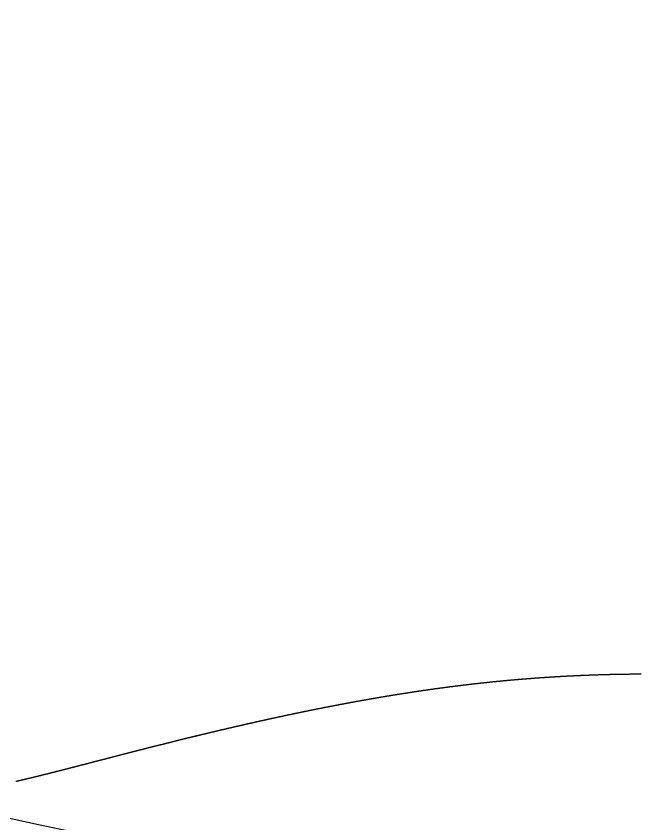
# Model space of a CAD drawing. Header units: millimetres. Extents: x 88 to 97873, y 32 to 55088.
# Drawn here: x 48700.416 to 48702.887, y 5017.852 to 5021.048 of the extents above; entities that cross this region are included whole.
import ezdxf

# ---------------------------------------------------------------- set-up
doc = ezdxf.new("R2010")
doc.units = ezdxf.units.MM
doc.header["$LTSCALE"] = 0.3

msp = doc.modelspace()

# ---------------------------------------------------------------- linework, layer by layer
msp.add_lwpolyline([(48700.4147, 5018.0206), (48700.4159, 5018.0209), (48700.417, 5018.0211), (48700.4182, 5018.0214), (48700.4193, 5018.0217), (48700.4205, 5018.0219), (48700.4216, 5018.0222), (48700.4228, 5018.0225), (48700.4239, 5018.0227), (48700.4251, 5018.023), (48700.4263, 5018.0233), (48700.4274, 5018.0235), (48700.4286, 5018.0238), (48700.4297, 5018.0241), (48700.4309, 5018.0244), (48700.432, 5018.0246), (48700.4332, 5018.0249), (48700.4343, 5018.0252), (48700.4355, 5018.0254), (48700.4366, 5018.0257), (48700.4378, 5018.026), (48700.439, 5018.0263), (48700.4401, 5018.0265), (48700.4413, 5018.0268), (48700.4424, 5018.0271), (48700.4436, 5018.0274), (48700.4448, 5018.0276), (48700.4459, 5018.0279), (48700.4471, 5018.0282), (48700.4482, 5018.0285), (48700.4494, 5018.0287), (48700.4506, 5018.029), (48700.4517, 5018.0293), (48700.4529, 5018.0296), (48700.4541, 5018.0299), (48700.4552, 5018.0301), (48700.4564, 5018.0304), (48700.4575, 5018.0307), (48700.4587, 5018.031), (48700.4599, 5018.0313), (48700.461, 5018.0315), (48700.4622, 5018.0318), (48700.4634, 5018.0321), (48700.4645, 5018.0324), (48700.4657, 5018.0327), (48700.4669, 5018.0329), (48700.468, 5018.0332), (48700.4692, 5018.0335), (48700.4704, 5018.0338), (48700.4715, 5018.0341), (48700.4727, 5018.0344), (48700.4739, 5018.0346), (48700.4751, 5018.0349), (48700.4762, 5018.0352), (48700.4774, 5018.0355), (48700.4786, 5018.0358), (48700.4797, 5018.0361), (48700.4809, 5018.0363), (48700.4821, 5018.0366), (48700.4833, 5018.0369), (48700.4844, 5018.0372), (48700.4856, 5018.0375), (48700.4868, 5018.0378), (48700.488, 5018.0381), (48700.4891, 5018.0383), (48700.4903, 5018.0386), (48700.4915, 5018.0389), (48700.4927, 5018.0392), (48700.4939, 5018.0395), (48700.495, 5018.0398), (48700.4962, 5018.0401), (48700.4974, 5018.0404), (48700.4986, 5018.0407), (48700.4997, 5018.0409), (48700.5009, 5018.0412), (48700.5021, 5018.0415), (48700.5033, 5018.0418), (48700.5045, 5018.0421), (48700.5057, 5018.0424), (48700.5068, 5018.0427), (48700.508, 5018.043), (48700.5092, 5018.0433), (48700.5104, 5018.0436), (48700.5116, 5018.0439), (48700.5128, 5018.0441), (48700.5139, 5018.0444), (48700.5151, 5018.0447), (48700.5163, 5018.045), (48700.5175, 5018.0453), (48700.5187, 5018.0456), (48700.5199, 5018.0459), (48700.5211, 5018.0462), (48700.5222, 5018.0465), (48700.5234, 5018.0468), (48700.5246, 5018.0471), (48700.5258, 5018.0474), (48700.527, 5018.0477), (48700.5282, 5018.048), (48700.5294, 5018.0483), (48700.5306, 5018.0486), (48700.5318, 5018.0489), (48700.5329, 5018.0492), (48700.5341, 5018.0495), (48700.5353, 5018.0498), (48700.5365, 5018.0501), (48700.5377, 5018.0504), (48700.5389, 5018.0506), (48700.5401, 5018.0509), (48700.5413, 5018.0512), (48700.5425, 5018.0515), (48700.5437, 5018.0518), (48700.5449, 5018.0521), (48700.5461, 5018.0524), (48700.5473, 5018.0527), (48700.5485, 5018.053), (48700.5497, 5018.0533), (48700.5509, 5018.0536), (48700.5521, 5018.0539), (48700.5533, 5018.0542), (48700.5545, 5018.0545), (48700.5557, 5018.0549), (48700.5569, 5018.0552), (48700.5581, 5018.0555), (48700.5593, 5018.0558), (48700.5605, 5018.0561), (48700.5617, 5018.0564), (48700.5629, 5018.0567), (48700.5641, 5018.057), (48700.5653, 5018.0573), (48700.5665, 5018.0576), (48700.5677, 5018.0579), (48700.5689, 5018.0582), (48700.5701, 5018.0585), (48700.5713, 5018.0588), (48700.5725, 5018.0591), (48700.5737, 5018.0594), (48700.5749, 5018.0597), (48700.5761, 5018.06), (48700.5773, 5018.0603), (48700.5785, 5018.0606), (48700.5797, 5018.0609), (48700.5809, 5018.0612), (48700.5821, 5018.0615), (48700.5833, 5018.0619), (48700.5845, 5018.0622), (48700.5857, 5018.0625), (48700.587, 5018.0628), (48700.5882, 5018.0631), (48700.5894, 5018.0634), (48700.5906, 5018.0637), (48700.5918, 5018.064), (48700.593, 5018.0643), (48700.5942, 5018.0646), (48700.5954, 5018.0649), (48700.5966, 5018.0652), (48700.5978, 5018.0655), (48700.5991, 5018.0659), (48700.6003, 5018.0662), (48700.6015, 5018.0665), (48700.6027, 5018.0668), (48700.6039, 5018.0671), (48700.6051, 5018.0674), (48700.6063, 5018.0677), (48700.6076, 5018.068), (48700.6088, 5018.0683), (48700.61, 5018.0686), (48700.6112, 5018.069), (48700.6124, 5018.0693), (48700.6136, 5018.0696), (48700.6148, 5018.0699), (48700.6161, 5018.0702), (48700.6173, 5018.0705), (48700.6185, 5018.0708), (48700.6197, 5018.0711), (48700.6209, 5018.0715), (48700.6222, 5018.0718), (48700.6234, 5018.0721), (48700.6246, 5018.0724), (48700.6258, 5018.0727), (48700.627, 5018.073), (48700.6283, 5018.0733), (48700.6295, 5018.0737), (48700.6307, 5018.074), (48700.6319, 5018.0743), (48700.6331, 5018.0746), (48700.6344, 5018.0749), (48700.6356, 5018.0752), (48700.6368, 5018.0755), (48700.638, 5018.0759), (48700.6393, 5018.0762), (48700.6405, 5018.0765), (48700.6417, 5018.0768), (48700.6429, 5018.0771), (48700.6442, 5018.0774), (48700.6454, 5018.0777), (48700.6466, 5018.0781), (48700.6478, 5018.0784), (48700.6491, 5018.0787), (48700.6503, 5018.079), (48700.6515, 5018.0793), (48700.6528, 5018.0796), (48700.654, 5018.08), (48700.6552, 5018.0803), (48700.6564, 5018.0806), (48700.6577, 5018.0809), (48700.6589, 5018.0812), (48700.6601, 5018.0816), (48700.6614, 5018.0819), (48700.6626, 5018.0822), (48700.6638, 5018.0825), (48700.6651, 5018.0828), (48700.6663, 5018.0831), (48700.6675, 5018.0835), (48700.6687, 5018.0838), (48700.67, 5018.0841), (48700.6712, 5018.0844), (48700.6724, 5018.0847), (48700.6737, 5018.0851), (48700.6749, 5018.0854), (48700.6762, 5018.0857), (48700.6774, 5018.086), (48700.6786, 5018.0863), (48700.6799, 5018.0867), (48700.6811, 5018.087), (48700.6823, 5018.0873), (48700.6836, 5018.0876), (48700.6848, 5018.0879), (48700.686, 5018.0883), (48700.6873, 5018.0886), (48700.6885, 5018.0889), (48700.6898, 5018.0892), (48700.691, 5018.0895), (48700.6922, 5018.0899), (48700.6935, 5018.0902), (48700.6947, 5018.0905), (48700.6959, 5018.0908), (48700.6972, 5018.0912), (48700.6984, 5018.0915), (48700.6997, 5018.0918), (48700.7009, 5018.0921), (48700.7022, 5018.0924), (48700.7034, 5018.0928), (48700.7046, 5018.0931), (48700.7059, 5018.0934), (48700.7071, 5018.0937), (48700.7084, 5018.0941), (48700.7096, 5018.0944), (48700.7109, 5018.0947), (48700.7121, 5018.095), (48700.7133, 5018.0953), (48700.7146, 5018.0957), (48700.7158, 5018.096), (48700.7171, 5018.0963), (48700.7183, 5018.0966), (48700.7196, 5018.097), (48700.7208, 5018.0973), (48700.7221, 5018.0976), (48700.7233, 5018.0979), (48700.7246, 5018.0983), (48700.7258, 5018.0986), (48700.7271, 5018.0989), (48700.7283, 5018.0992), (48700.7295, 5018.0996), (48700.7308, 5018.0999), (48700.732, 5018.1002), (48700.7333, 5018.1005), (48700.7345, 5018.1009), (48700.7358, 5018.1012), (48700.737, 5018.1015), (48700.7383, 5018.1018), (48700.7395, 5018.1022), (48700.7408, 5018.1025), (48700.742, 5018.1028), (48700.7433, 5018.1031), (48700.7446, 5018.1035), (48700.7458, 5018.1038), (48700.7471, 5018.1041), (48700.7483, 5018.1044), (48700.7496, 5018.1048), (48700.7508, 5018.1051), (48700.7521, 5018.1054), (48700.7533, 5018.1057), (48700.7546, 5018.1061), (48700.7558, 5018.1064), (48700.7571, 5018.1067), (48700.7583, 5018.1071), (48700.7596, 5018.1074), (48700.7609, 5018.1077), (48700.7621, 5018.108), (48700.7634, 5018.1084), (48700.7646, 5018.1087), (48700.7659, 5018.109), (48700.7671, 5018.1093), (48700.7684, 5018.1097), (48700.7697, 5018.11), (48700.7709, 5018.1103), (48700.7722, 5018.1106), (48700.7734, 5018.111), (48700.7747, 5018.1113), (48700.776, 5018.1116), (48700.7772, 5018.112), (48700.7785, 5018.1123), (48700.7797, 5018.1126), (48700.781, 5018.1129), (48700.7823, 5018.1133), (48700.7835, 5018.1136), (48700.7848, 5018.1139), (48700.786, 5018.1143), (48700.7873, 5018.1146), (48700.7886, 5018.1149), (48700.7898, 5018.1152), (48700.7911, 5018.1156), (48700.7924, 5018.1159), (48700.7936, 5018.1162), (48700.7949, 5018.1165), (48700.7962, 5018.1169), (48700.7974, 5018.1172), (48700.7987, 5018.1175), (48700.8, 5018.1179), (48700.8012, 5018.1182), (48700.8025, 5018.1185), (48700.8037, 5018.1188), (48700.805, 5018.1192), (48700.8063, 5018.1195), (48700.8075, 5018.1198), (48700.8088, 5018.1202), (48700.8101, 5018.1205), (48700.8114, 5018.1208), (48700.8126, 5018.1211), (48700.8139, 5018.1215), (48700.8152, 5018.1218), (48700.8164, 5018.1221), (48700.8177, 5018.1225), (48700.819, 5018.1228), (48700.8202, 5018.1231), (48700.8215, 5018.1234), (48700.8228, 5018.1238), (48700.824, 5018.1241), (48700.8253, 5018.1244), (48700.8266, 5018.1248), (48700.8279, 5018.1251), (48700.8291, 5018.1254), (48700.8304, 5018.1257), (48700.8317, 5018.1261), (48700.8329, 5018.1264), (48700.8342, 5018.1267), (48700.8355, 5018.1271), (48700.8368, 5018.1274), (48700.838, 5018.1277), (48700.8393, 5018.1281), (48700.8406, 5018.1284), (48700.8419, 5018.1287), (48700.8431, 5018.129), (48700.8444, 5018.1294), (48700.8457, 5018.1297), (48700.847, 5018.13), (48700.8482, 5018.1304), (48700.8495, 5018.1307), (48700.8508, 5018.131), (48700.8521, 5018.1313), (48700.8533, 5018.1317), (48700.8546, 5018.132), (48700.8559, 5018.1323), (48700.8572, 5018.1327), (48700.8585, 5018.133), (48700.8597, 5018.1333), (48700.861, 5018.1336), (48700.8623, 5018.134), (48700.8636, 5018.1343), (48700.8649, 5018.1346), (48700.8661, 5018.135), (48700.8674, 5018.1353), (48700.8687, 5018.1356), (48700.87, 5018.1359), (48700.8713, 5018.1363), (48700.8725, 5018.1366), (48700.8738, 5018.1369), (48700.8751, 5018.1373), (48700.8764, 5018.1376), (48700.8777, 5018.1379), (48700.8789, 5018.1383), (48700.8802, 5018.1386), (48700.8815, 5018.1389), (48700.8828, 5018.1392), (48700.8841, 5018.1396), (48700.8854, 5018.1399), (48700.8866, 5018.1402), (48700.8879, 5018.1406), (48700.8892, 5018.1409), (48700.8905, 5018.1412), (48700.8918, 5018.1415), (48700.8931, 5018.1419), (48700.8943, 5018.1422), (48700.8956, 5018.1425), (48700.8969, 5018.1429), (48700.8982, 5018.1432), (48700.8995, 5018.1435), (48700.9008, 5018.1438), (48700.9021, 5018.1442), (48700.9034, 5018.1445), (48700.9046, 5018.1448), (48700.9059, 5018.1452), (48700.9072, 5018.1455), (48700.9085, 5018.1458), (48700.9098, 5018.1461), (48700.9111, 5018.1465), (48700.9124, 5018.1468), (48700.9137, 5018.1471), (48700.9149, 5018.1475), (48700.9162, 5018.1478), (48700.9175, 5018.1481), (48700.9188, 5018.1484), (48700.9201, 5018.1488), (48700.9214, 5018.1491), (48700.9227, 5018.1494), (48700.924, 5018.1498), (48700.9253, 5018.1501), (48700.9266, 5018.1504), (48700.9279, 5018.1507), (48700.9291, 5018.1511), (48700.9304, 5018.1514), (48700.9317, 5018.1517), (48700.933, 5018.1521), (48700.9343, 5018.1524), (48700.9356, 5018.1527), (48700.9369, 5018.153), (48700.9382, 5018.1534), (48700.9395, 5018.1537), (48700.9408, 5018.154), (48700.9421, 5018.1544), (48700.9434, 5018.1547), (48700.9447, 5018.155), (48700.946, 5018.1553), (48700.9473, 5018.1557), (48700.9486, 5018.156), (48700.9499, 5018.1563), (48700.9511, 5018.1567), (48700.9524, 5018.157), (48700.9537, 5018.1573), (48700.955, 5018.1576), (48700.9563, 5018.158), (48700.9576, 5018.1583), (48700.9589, 5018.1586), (48700.9602, 5018.159), (48700.9615, 5018.1593), (48700.9628, 5018.1596), (48700.9641, 5018.1599), (48700.9654, 5018.1603), (48700.9667, 5018.1606), (48700.968, 5018.1609), (48700.9693, 5018.1613), (48700.9706, 5018.1616), (48700.9719, 5018.1619), (48700.9732, 5018.1622), (48700.9745, 5018.1626), (48700.9758, 5018.1629), (48700.9771, 5018.1632), (48700.9784, 5018.1635), (48700.9797, 5018.1639), (48700.981, 5018.1642), (48700.9823, 5018.1645), (48700.9836, 5018.1649), (48700.9849, 5018.1652), (48700.9862, 5018.1655), (48700.9875, 5018.1658), (48700.9888, 5018.1662), (48700.9902, 5018.1665), (48700.9915, 5018.1668), (48700.9928, 5018.1671), (48700.9941, 5018.1675), (48700.9954, 5018.1678), (48700.9967, 5018.1681), (48700.998, 5018.1685), (48700.9993, 5018.1688), (48701.0006, 5018.1691), (48701.0019, 5018.1694), (48701.0032, 5018.1698), (48701.0045, 5018.1701), (48701.0058, 5018.1704), (48701.0071, 5018.1707), (48701.0084, 5018.1711), (48701.0097, 5018.1714), (48701.011, 5018.1717), (48701.0123, 5018.1721), (48701.0137, 5018.1724), (48701.015, 5018.1727), (48701.0163, 5018.173), (48701.0176, 5018.1734), (48701.0189, 5018.1737), (48701.0202, 5018.174), (48701.0215, 5018.1743), (48701.0228, 5018.1747), (48701.0241, 5018.175), (48701.0254, 5018.1753), (48701.0267, 5018.1756), (48701.0281, 5018.176), (48701.0294, 5018.1763), (48701.0307, 5018.1766), (48701.032, 5018.1769), (48701.0333, 5018.1773), (48701.0346, 5018.1776), (48701.0359, 5018.1779), (48701.0372, 5018.1783), (48701.0385, 5018.1786), (48701.0399, 5018.1789), (48701.0412, 5018.1792), (48701.0425, 5018.1796), (48701.0438, 5018.1799), (48701.0451, 5018.1802), (48701.0464, 5018.1805), (48701.0477, 5018.1809), (48701.0491, 5018.1812), (48701.0504, 5018.1815), (48701.0517, 5018.1818), (48701.053, 5018.1822), (48701.0543, 5018.1825), (48701.0556, 5018.1828), (48701.0569, 5018.1831), (48701.0583, 5018.1835), (48701.0596, 5018.1838), (48701.0609, 5018.1841), (48701.0622, 5018.1844), (48701.0635, 5018.1848), (48701.0648, 5018.1851), (48701.0662, 5018.1854), (48701.0675, 5018.1857), (48701.0688, 5018.1861), (48701.0701, 5018.1864), (48701.0714, 5018.1867), (48701.0727, 5018.187), (48701.0741, 5018.1874), (48701.0754, 5018.1877), (48701.0767, 5018.188), (48701.078, 5018.1883), (48701.0793, 5018.1887), (48701.0807, 5018.189), (48701.082, 5018.1893), (48701.0833, 5018.1896), (48701.0846, 5018.19), (48701.0859, 5018.1903), (48701.0873, 5018.1906), (48701.0886, 5018.1909), (48701.0899, 5018.1912), (48701.0912, 5018.1916), (48701.0925, 5018.1919), (48701.0939, 5018.1922), (48701.0952, 5018.1925), (48701.0965, 5018.1929), (48701.0978, 5018.1932), (48701.0991, 5018.1935), (48701.1005, 5018.1938), (48701.1018, 5018.1942), (48701.1031, 5018.1945), (48701.1044, 5018.1948), (48701.1058, 5018.1951), (48701.1071, 5018.1955), (48701.1084, 5018.1958), (48701.1097, 5018.1961), (48701.1111, 5018.1964), (48701.1124, 5018.1967), (48701.1137, 5018.1971), (48701.115, 5018.1974), (48701.1164, 5018.1977), (48701.1177, 5018.198), (48701.119, 5018.1984), (48701.1203, 5018.1987), (48701.1217, 5018.199), (48701.123, 5018.1993), (48701.1243, 5018.1996), (48701.1256, 5018.2), (48701.127, 5018.2003), (48701.1283, 5018.2006), (48701.1296, 5018.2009), (48701.1309, 5018.2013), (48701.1323, 5018.2016), (48701.1336, 5018.2019), (48701.1349, 5018.2022), (48701.1363, 5018.2025), (48701.1376, 5018.2029), (48701.1389, 5018.2032), (48701.1402, 5018.2035), (48701.1416, 5018.2038), (48701.1429, 5018.2042), (48701.1442, 5018.2045), (48701.1456, 5018.2048), (48701.1469, 5018.2051), (48701.1482, 5018.2054), (48701.1496, 5018.2058), (48701.1509, 5018.2061), (48701.1522, 5018.2064), (48701.1535, 5018.2067), (48701.1549, 5018.207), (48701.1562, 5018.2074), (48701.1575, 5018.2077), (48701.1589, 5018.208), (48701.1602, 5018.2083), (48701.1615, 5018.2086), (48701.1629, 5018.209), (48701.1642, 5018.2093), (48701.1655, 5018.2096), (48701.1669, 5018.2099), (48701.1682, 5018.2102), (48701.1695, 5018.2106), (48701.1709, 5018.2109), (48701.1722, 5018.2112), (48701.1735, 5018.2115), (48701.1749, 5018.2118), (48701.1762, 5018.2122), (48701.1775, 5018.2125), (48701.1789, 5018.2128), (48701.1802, 5018.2131), (48701.1815, 5018.2134), (48701.1829, 5018.2138), (48701.1842, 5018.2141), (48701.1855, 5018.2144), (48701.1869, 5018.2147), (48701.1882, 5018.215), (48701.1896, 5018.2153), (48701.1909, 5018.2157), (48701.1922, 5018.216), (48701.1936, 5018.2163), (48701.1949, 5018.2166), (48701.1962, 5018.2169), (48701.1976, 5018.2173), (48701.1989, 5018.2176), (48701.2003, 5018.2179), (48701.2016, 5018.2182), (48701.2029, 5018.2185), (48701.2043, 5018.2188), (48701.2056, 5018.2192), (48701.2069, 5018.2195), (48701.2083, 5018.2198), (48701.2096, 5018.2201), (48701.211, 5018.2204), (48701.2123, 5018.2207), (48701.2136, 5018.2211), (48701.215, 5018.2214), (48701.2163, 5018.2217), (48701.2177, 5018.222), (48701.219, 5018.2223), (48701.2203, 5018.2226), (48701.2217, 5018.223), (48701.223, 5018.2233), (48701.2244, 5018.2236), (48701.2257, 5018.2239), (48701.2271, 5018.2242), (48701.2284, 5018.2245), (48701.2297, 5018.2249), (48701.2311, 5018.2252), (48701.2324, 5018.2255), (48701.2338, 5018.2258), (48701.2351, 5018.2261), (48701.2365, 5018.2264), (48701.2378, 5018.2268), (48701.2391, 5018.2271), (48701.2405, 5018.2274), (48701.2418, 5018.2277), (48701.2432, 5018.228), (48701.2445, 5018.2283), (48701.2459, 5018.2286), (48701.2472, 5018.229), (48701.2485, 5018.2293), (48701.2499, 5018.2296), (48701.2512, 5018.2299), (48701.2526, 5018.2302), (48701.2539, 5018.2305), (48701.2553, 5018.2308), (48701.2566, 5018.2312), (48701.258, 5018.2315), (48701.2593, 5018.2318), (48701.2607, 5018.2321), (48701.262, 5018.2324), (48701.2634, 5018.2327), (48701.2647, 5018.233), (48701.266, 5018.2333), (48701.2674, 5018.2337), (48701.2687, 5018.234), (48701.2701, 5018.2343), (48701.2714, 5018.2346), (48701.2728, 5018.2349), (48701.2741, 5018.2352), (48701.2755, 5018.2355), (48701.2768, 5018.2358), (48701.2782, 5018.2362), (48701.2795, 5018.2365), (48701.2809, 5018.2368), (48701.2822, 5018.2371), (48701.2836, 5018.2374), (48701.2849, 5018.2377), (48701.2863, 5018.238), (48701.2876, 5018.2383), (48701.289, 5018.2387), (48701.2903, 5018.239), (48701.2917, 5018.2393), (48701.293, 5018.2396), (48701.2944, 5018.2399), (48701.2957, 5018.2402), (48701.2971, 5018.2405), (48701.2984, 5018.2408), (48701.2998, 5018.2411), (48701.3011, 5018.2414), (48701.3025, 5018.2418), (48701.3038, 5018.2421), (48701.3052, 5018.2424), (48701.3065, 5018.2427), (48701.3079, 5018.243), (48701.3092, 5018.2433), (48701.3106, 5018.2436), (48701.312, 5018.2439), (48701.3133, 5018.2442), (48701.3147, 5018.2445), (48701.316, 5018.2449), (48701.3174, 5018.2452), (48701.3187, 5018.2455), (48701.3201, 5018.2458), (48701.3214, 5018.2461), (48701.3228, 5018.2464), (48701.3241, 5018.2467), (48701.3255, 5018.247), (48701.3268, 5018.2473), (48701.3282, 5018.2476), (48701.3296, 5018.2479), (48701.3309, 5018.2482), (48701.3323, 5018.2486), (48701.3336, 5018.2489), (48701.335, 5018.2492), (48701.3363, 5018.2495), (48701.3377, 5018.2498), (48701.3391, 5018.2501), (48701.3404, 5018.2504), (48701.3418, 5018.2507), (48701.3431, 5018.251), (48701.3445, 5018.2513), (48701.3458, 5018.2516), (48701.3472, 5018.2519), (48701.3486, 5018.2522), (48701.3499, 5018.2525), (48701.3513, 5018.2528), (48701.3526, 5018.2532), (48701.354, 5018.2535), (48701.3553, 5018.2538), (48701.3567, 5018.2541), (48701.3581, 5018.2544), (48701.3594, 5018.2547), (48701.3608, 5018.255), (48701.3621, 5018.2553), (48701.3635, 5018.2556), (48701.3649, 5018.2559), (48701.3662, 5018.2562), (48701.3676, 5018.2565), (48701.3689, 5018.2568), (48701.3703, 5018.2571), (48701.3717, 5018.2574), (48701.373, 5018.2577), (48701.3744, 5018.258), (48701.3757, 5018.2583), (48701.3771, 5018.2586), (48701.3785, 5018.2589), (48701.3798, 5018.2592), (48701.3812, 5018.2595), (48701.3825, 5018.2598), (48701.3839, 5018.2602), (48701.3853, 5018.2605), (48701.3866, 5018.2608), (48701.388, 5018.2611), (48701.3894, 5018.2614), (48701.3907, 5018.2617), (48701.3921, 5018.262), (48701.3934, 5018.2623), (48701.3948, 5018.2626), (48701.3962, 5018.2629), (48701.3975, 5018.2632), (48701.3989, 5018.2635), (48701.4003, 5018.2638), (48701.4016, 5018.2641), (48701.403, 5018.2644), (48701.4044, 5018.2647), (48701.4057, 5018.265), (48701.4071, 5018.2653), (48701.4085, 5018.2656), (48701.4098, 5018.2659), (48701.4112, 5018.2662), (48701.4125, 5018.2665), (48701.4139, 5018.2668), (48701.4153, 5018.2671), (48701.4166, 5018.2674), (48701.418, 5018.2677), (48701.4194, 5018.268), (48701.4207, 5018.2683), (48701.4221, 5018.2686), (48701.4235, 5018.2689), (48701.4248, 5018.2692), (48701.4262, 5018.2695), (48701.4276, 5018.2698), (48701.4289, 5018.2701), (48701.4303, 5018.2704), (48701.4317, 5018.2707), (48701.433, 5018.271), (48701.4344, 5018.2713), (48701.4358, 5018.2716), (48701.4371, 5018.2719), (48701.4385, 5018.2722), (48701.4399, 5018.2724), (48701.4413, 5018.2727), (48701.4426, 5018.273), (48701.444, 5018.2733), (48701.4454, 5018.2736), (48701.4467, 5018.2739), (48701.4481, 5018.2742), (48701.4495, 5018.2745), (48701.4508, 5018.2748), (48701.4522, 5018.2751), (48701.4536, 5018.2754), (48701.4549, 5018.2757), (48701.4563, 5018.276), (48701.4577, 5018.2763), (48701.4591, 5018.2766), (48701.4604, 5018.2769), (48701.4618, 5018.2772), (48701.4632, 5018.2775), (48701.4645, 5018.2778), (48701.4659, 5018.2781), (48701.4673, 5018.2784), (48701.4686, 5018.2787), (48701.47, 5018.2789), (48701.4714, 5018.2792), (48701.4728, 5018.2795), (48701.4741, 5018.2798), (48701.4755, 5018.2801), (48701.4769, 5018.2804), (48701.4783, 5018.2807), (48701.4796, 5018.281), (48701.481, 5018.2813), (48701.4824, 5018.2816), (48701.4837, 5018.2819), (48701.4851, 5018.2822), (48701.4865, 5018.2825), (48701.4879, 5018.2828), (48701.4892, 5018.283), (48701.4906, 5018.2833), (48701.492, 5018.2836), (48701.4934, 5018.2839), (48701.4947, 5018.2842), (48701.4961, 5018.2845), (48701.4975, 5018.2848), (48701.4989, 5018.2851), (48701.5002, 5018.2854), (48701.5016, 5018.2857), (48701.503, 5018.2859), (48701.5043, 5018.2862), (48701.5057, 5018.2865), (48701.5071, 5018.2868), (48701.5085, 5018.2871), (48701.5098, 5018.2874), (48701.5112, 5018.2877), (48701.5126, 5018.288), (48701.514, 5018.2883), (48701.5154, 5018.2886), (48701.5167, 5018.2888), (48701.5181, 5018.2891), (48701.5195, 5018.2894), (48701.5209, 5018.2897), (48701.5222, 5018.29), (48701.5236, 5018.2903), (48701.525, 5018.2906), (48701.5264, 5018.2909), (48701.5277, 5018.2911), (48701.5291, 5018.2914), (48701.5305, 5018.2917), (48701.5319, 5018.292), (48701.5333, 5018.2923), (48701.5346, 5018.2926), (48701.536, 5018.2929), (48701.5374, 5018.2931), (48701.5388, 5018.2934), (48701.5401, 5018.2937), (48701.5415, 5018.294), (48701.5429, 5018.2943), (48701.5443, 5018.2946), (48701.5457, 5018.2949), (48701.547, 5018.2951), (48701.5484, 5018.2954), (48701.5498, 5018.2957), (48701.5512, 5018.296), (48701.5526, 5018.2963), (48701.5539, 5018.2966), (48701.5553, 5018.2968), (48701.5567, 5018.2971), (48701.5581, 5018.2974), (48701.5594, 5018.2977), (48701.5608, 5018.298), (48701.5622, 5018.2983), (48701.5636, 5018.2985), (48701.565, 5018.2988), (48701.5664, 5018.2991), (48701.5677, 5018.2994), (48701.5691, 5018.2997), (48701.5705, 5018.3), (48701.5719, 5018.3002), (48701.5733, 5018.3005), (48701.5746, 5018.3008), (48701.576, 5018.3011), (48701.5774, 5018.3014), (48701.5788, 5018.3016), (48701.5802, 5018.3019), (48701.5815, 5018.3022), (48701.5829, 5018.3025), (48701.5843, 5018.3028), (48701.5857, 5018.303), (48701.5871, 5018.3033), (48701.5885, 5018.3036), (48701.5898, 5018.3039), (48701.5912, 5018.3042), (48701.5926, 5018.3044), (48701.594, 5018.3047), (48701.5954, 5018.305), (48701.5968, 5018.3053), (48701.5981, 5018.3055), (48701.5995, 5018.3058), (48701.6009, 5018.3061), (48701.6023, 5018.3064), (48701.6037, 5018.3067), (48701.6051, 5018.3069), (48701.6064, 5018.3072), (48701.6078, 5018.3075), (48701.6092, 5018.3078), (48701.6106, 5018.308), (48701.612, 5018.3083), (48701.6134, 5018.3086), (48701.6147, 5018.3089), (48701.6161, 5018.3091), (48701.6175, 5018.3094), (48701.6189, 5018.3097), (48701.6203, 5018.31), (48701.6217, 5018.3102), (48701.6231, 5018.3105), (48701.6244, 5018.3108), (48701.6258, 5018.3111), (48701.6272, 5018.3113), (48701.6286, 5018.3116), (48701.63, 5018.3119), (48701.6314, 5018.3122), (48701.6328, 5018.3124), (48701.6341, 5018.3127), (48701.6355, 5018.313), (48701.6369, 5018.3133), (48701.6383, 5018.3135), (48701.6397, 5018.3138), (48701.6411, 5018.3141), (48701.6425, 5018.3143), (48701.6439, 5018.3146), (48701.6452, 5018.3149), (48701.6466, 5018.3152), (48701.648, 5018.3154), (48701.6494, 5018.3157), (48701.6508, 5018.316), (48701.6522, 5018.3162), (48701.6536, 5018.3165), (48701.655, 5018.3168), (48701.6563, 5018.3171), (48701.6577, 5018.3173), (48701.6591, 5018.3176), (48701.6605, 5018.3179), (48701.6619, 5018.3181), (48701.6633, 5018.3184), (48701.6647, 5018.3187), (48701.6661, 5018.3189), (48701.6674, 5018.3192), (48701.6688, 5018.3195), (48701.6702, 5018.3197), (48701.6716, 5018.32), (48701.673, 5018.3203), (48701.6744, 5018.3205), (48701.6758, 5018.3208), (48701.6772, 5018.3211), (48701.6786, 5018.3213), (48701.68, 5018.3216), (48701.6813, 5018.3219), (48701.6827, 5018.3221), (48701.6841, 5018.3224), (48701.6855, 5018.3227), (48701.6869, 5018.3229), (48701.6883, 5018.3232), (48701.6897, 5018.3235), (48701.6911, 5018.3237), (48701.6925, 5018.324), (48701.6939, 5018.3243), (48701.6952, 5018.3245), (48701.6966, 5018.3248), (48701.698, 5018.3251), (48701.6994, 5018.3253), (48701.7008, 5018.3256), (48701.7022, 5018.3258), (48701.7036, 5018.3261), (48701.705, 5018.3264), (48701.7064, 5018.3266), (48701.7078, 5018.3269), (48701.7092, 5018.3272), (48701.7106, 5018.3274), (48701.7119, 5018.3277), (48701.7133, 5018.3279), (48701.7147, 5018.3282), (48701.7161, 5018.3285), (48701.7175, 5018.3287), (48701.7189, 5018.329), (48701.7203, 5018.3292), (48701.7217, 5018.3295), (48701.7231, 5018.3298), (48701.7245, 5018.33), (48701.7259, 5018.3303), (48701.7273, 5018.3305), (48701.7287, 5018.3308), (48701.73, 5018.3311), (48701.7314, 5018.3313), (48701.7328, 5018.3316), (48701.7342, 5018.3318), (48701.7356, 5018.3321), (48701.737, 5018.3324), (48701.7384, 5018.3326), (48701.7398, 5018.3329), (48701.7412, 5018.3331), (48701.7426, 5018.3334), (48701.744, 5018.3336), (48701.7454, 5018.3339), (48701.7468, 5018.3342), (48701.7482, 5018.3344), (48701.7496, 5018.3347), (48701.751, 5018.3349), (48701.7524, 5018.3352), (48701.7537, 5018.3354), (48701.7551, 5018.3357), (48701.7565, 5018.3359), (48701.7579, 5018.3362), (48701.7593, 5018.3364), (48701.7607, 5018.3367), (48701.7621, 5018.337), (48701.7635, 5018.3372), (48701.7649, 5018.3375), (48701.7663, 5018.3377), (48701.7677, 5018.338), (48701.7691, 5018.3382), (48701.7705, 5018.3385), (48701.7719, 5018.3387), (48701.7733, 5018.339), (48701.7747, 5018.3392), (48701.7761, 5018.3395), (48701.7775, 5018.3397), (48701.7789, 5018.34), (48701.7803, 5018.3402), (48701.7817, 5018.3405), (48701.7831, 5018.3407), (48701.7845, 5018.341), (48701.7858, 5018.3412), (48701.7872, 5018.3415), (48701.7886, 5018.3417), (48701.79, 5018.342), (48701.7914, 5018.3422), (48701.7928, 5018.3425), (48701.7942, 5018.3427), (48701.7956, 5018.343), (48701.797, 5018.3432), (48701.7984, 5018.3435), (48701.7998, 5018.3437), (48701.8012, 5018.344), (48701.8026, 5018.3442), (48701.804, 5018.3445), (48701.8054, 5018.3447), (48701.8068, 5018.345), (48701.8082, 5018.3452), (48701.8096, 5018.3454), (48701.811, 5018.3457), (48701.8124, 5018.3459), (48701.8138, 5018.3462), (48701.8152, 5018.3464), (48701.8166, 5018.3467), (48701.818, 5018.3469), (48701.8194, 5018.3472), (48701.8208, 5018.3474), (48701.8222, 5018.3477), (48701.8236, 5018.3479), (48701.825, 5018.3481), (48701.8264, 5018.3484), (48701.8278, 5018.3486), (48701.8292, 5018.3489), (48701.8306, 5018.3491), (48701.832, 5018.3494), (48701.8334, 5018.3496), (48701.8348, 5018.3498), (48701.8362, 5018.3501), (48701.8376, 5018.3503), (48701.839, 5018.3506), (48701.8404, 5018.3508), (48701.8418, 5018.351), (48701.8432, 5018.3513), (48701.8446, 5018.3515), (48701.846, 5018.3518), (48701.8474, 5018.352), (48701.8488, 5018.3522), (48701.8502, 5018.3525), (48701.8516, 5018.3527), (48701.853, 5018.353), (48701.8544, 5018.3532), (48701.8558, 5018.3534), (48701.8572, 5018.3537), (48701.8586, 5018.3539), (48701.86, 5018.3541), (48701.8614, 5018.3544), (48701.8628, 5018.3546), (48701.8642, 5018.3549), (48701.8656, 5018.3551), (48701.867, 5018.3553), (48701.8684, 5018.3556), (48701.8698, 5018.3558), (48701.8712, 5018.356), (48701.8726, 5018.3563), (48701.874, 5018.3565), (48701.8754, 5018.3567), (48701.8768, 5018.357), (48701.8782, 5018.3572), (48701.8796, 5018.3574), (48701.881, 5018.3577), (48701.8824, 5018.3579), (48701.8838, 5018.3581), (48701.8852, 5018.3584), (48701.8866, 5018.3586), (48701.888, 5018.3588), (48701.8894, 5018.3591), (48701.8908, 5018.3593), (48701.8922, 5018.3595), (48701.8936, 5018.3598), (48701.895, 5018.36), (48701.8964, 5018.3602), (48701.8978, 5018.3605), (48701.8992, 5018.3607), (48701.9006, 5018.3609), (48701.902, 5018.3611), (48701.9034, 5018.3614), (48701.9048, 5018.3616), (48701.9062, 5018.3618), (48701.9076, 5018.3621), (48701.909, 5018.3623), (48701.9104, 5018.3625), (48701.9118, 5018.3627), (48701.9132, 5018.363), (48701.9146, 5018.3632), (48701.9161, 5018.3634), (48701.9175, 5018.3637), (48701.9189, 5018.3639), (48701.9203, 5018.3641), (48701.9217, 5018.3643), (48701.9231, 5018.3646), (48701.9245, 5018.3648), (48701.9259, 5018.365), (48701.9273, 5018.3652), (48701.9287, 5018.3655), (48701.9301, 5018.3657), (48701.9315, 5018.3659), (48701.9329, 5018.3661), (48701.9343, 5018.3664), (48701.9357, 5018.3666), (48701.9371, 5018.3668), (48701.9385, 5018.367), (48701.9399, 5018.3672), (48701.9413, 5018.3675), (48701.9427, 5018.3677), (48701.9441, 5018.3679), (48701.9455, 5018.3681), (48701.9469, 5018.3684), (48701.9483, 5018.3686), (48701.9497, 5018.3688), (48701.9511, 5018.369), (48701.9525, 5018.3692), (48701.9539, 5018.3695), (48701.9554, 5018.3697), (48701.9568, 5018.3699), (48701.9582, 5018.3701), (48701.9596, 5018.3703), (48701.961, 5018.3705), (48701.9624, 5018.3708), (48701.9638, 5018.371), (48701.9652, 5018.3712), (48701.9666, 5018.3714), (48701.968, 5018.3716), (48701.9694, 5018.3719), (48701.9708, 5018.3721), (48701.9722, 5018.3723), (48701.9736, 5018.3725), (48701.975, 5018.3727), (48701.9764, 5018.3729), (48701.9778, 5018.3731), (48701.9792, 5018.3734), (48701.9806, 5018.3736), (48701.982, 5018.3738), (48701.9835, 5018.374), (48701.9849, 5018.3742), (48701.9863, 5018.3744), (48701.9877, 5018.3746), (48701.9891, 5018.3749), (48701.9905, 5018.3751), (48701.9919, 5018.3753), (48701.9933, 5018.3755), (48701.9947, 5018.3757), (48701.9961, 5018.3759), (48701.9975, 5018.3761), (48701.9989, 5018.3763), (48702.0003, 5018.3766), (48702.0017, 5018.3768), (48702.0031, 5018.377), (48702.0045, 5018.3772), (48702.0059, 5018.3774), (48702.0073, 5018.3776), (48702.0088, 5018.3778), (48702.0102, 5018.378), (48702.0116, 5018.3782), (48702.013, 5018.3784), (48702.0144, 5018.3786), (48702.0158, 5018.3789), (48702.0172, 5018.3791), (48702.0186, 5018.3793), (48702.02, 5018.3795), (48702.0214, 5018.3797), (48702.0228, 5018.3799), (48702.0242, 5018.3801), (48702.0256, 5018.3803), (48702.027, 5018.3805), (48702.0284, 5018.3807), (48702.0298, 5018.3809), (48702.0313, 5018.3811), (48702.0327, 5018.3813), (48702.0341, 5018.3815), (48702.0355, 5018.3817), (48702.0369, 5018.3819), (48702.0383, 5018.3821), (48702.0397, 5018.3823), (48702.0411, 5018.3825), (48702.0425, 5018.3827), (48702.0439, 5018.3829), (48702.0453, 5018.3831), (48702.0467, 5018.3833), (48702.0481, 5018.3835), (48702.0495, 5018.3837), (48702.051, 5018.3839), (48702.0524, 5018.3841), (48702.0538, 5018.3843), (48702.0552, 5018.3845), (48702.0566, 5018.3847), (48702.058, 5018.3849), (48702.0594, 5018.3851), (48702.0608, 5018.3853), (48702.0622, 5018.3855), (48702.0636, 5018.3857), (48702.065, 5018.3859), (48702.0664, 5018.3861), (48702.0678, 5018.3863), (48702.0692, 5018.3865), (48702.0707, 5018.3867), (48702.0721, 5018.3869), (48702.0735, 5018.3871), (48702.0749, 5018.3873), (48702.0763, 5018.3875), (48702.0777, 5018.3877), (48702.0791, 5018.3879), (48702.0805, 5018.3881), (48702.0819, 5018.3883), (48702.0833, 5018.3885), (48702.0847, 5018.3887), (48702.0861, 5018.3889), (48702.0875, 5018.389), (48702.089, 5018.3892), (48702.0904, 5018.3894), (48702.0918, 5018.3896), (48702.0932, 5018.3898), (48702.0946, 5018.39), (48702.096, 5018.3902), (48702.0974, 5018.3904), (48702.0988, 5018.3906), (48702.1002, 5018.3908), (48702.1016, 5018.391), (48702.103, 5018.3911), (48702.1044, 5018.3913), (48702.1058, 5018.3915), (48702.1073, 5018.3917), (48702.1087, 5018.3919), (48702.1101, 5018.3921), (48702.1115, 5018.3923), (48702.1129, 5018.3925), (48702.1143, 5018.3926), (48702.1157, 5018.3928), (48702.1171, 5018.393), (48702.1185, 5018.3932), (48702.1199, 5018.3934), (48702.1213, 5018.3936), (48702.1227, 5018.3938), (48702.1242, 5018.3939), (48702.1256, 5018.3941), (48702.127, 5018.3943), (48702.1284, 5018.3945), (48702.1298, 5018.3947), (48702.1312, 5018.3949), (48702.1326, 5018.395), (48702.134, 5018.3952), (48702.1354, 5018.3954), (48702.1368, 5018.3956), (48702.1382, 5018.3958), (48702.1396, 5018.396), (48702.141, 5018.3961), (48702.1425, 5018.3963), (48702.1439, 5018.3965), (48702.1453, 5018.3967), (48702.1467, 5018.3969), (48702.1481, 5018.397), (48702.1495, 5018.3972), (48702.1509, 5018.3974), (48702.1523, 5018.3976), (48702.1537, 5018.3977), (48702.1551, 5018.3979), (48702.1565, 5018.3981), (48702.158, 5018.3983), (48702.1594, 5018.3985), (48702.1608, 5018.3986), (48702.1622, 5018.3988), (48702.1636, 5018.399), (48702.165, 5018.3992), (48702.1664, 5018.3993), (48702.1678, 5018.3995), (48702.1692, 5018.3997), (48702.1706, 5018.3999), (48702.172, 5018.4), (48702.1734, 5018.4002), (48702.1749, 5018.4004), (48702.1763, 5018.4006), (48702.1777, 5018.4007), (48702.1791, 5018.4009), (48702.1805, 5018.4011), (48702.1819, 5018.4012), (48702.1833, 5018.4014), (48702.1847, 5018.4016), (48702.1861, 5018.4018), (48702.1875, 5018.4019), (48702.1889, 5018.4021), (48702.1903, 5018.4023), (48702.1918, 5018.4024), (48702.1932, 5018.4026), (48702.1946, 5018.4028), (48702.196, 5018.4029), (48702.1974, 5018.4031), (48702.1988, 5018.4033), (48702.2002, 5018.4034), (48702.2016, 5018.4036), (48702.203, 5018.4038), (48702.2044, 5018.4039), (48702.2058, 5018.4041), (48702.2073, 5018.4043), (48702.2087, 5018.4044), (48702.2101, 5018.4046), (48702.2115, 5018.4048), (48702.2129, 5018.4049), (48702.2143, 5018.4051), (48702.2157, 5018.4053), (48702.2171, 5018.4054), (48702.2185, 5018.4056), (48702.2199, 5018.4057), (48702.2213, 5018.4059), (48702.2227, 5018.4061), (48702.2242, 5018.4062), (48702.2256, 5018.4064), (48702.227, 5018.4066), (48702.2284, 5018.4067), (48702.2298, 5018.4069), (48702.2312, 5018.407), (48702.2326, 5018.4072), (48702.234, 5018.4074), (48702.2354, 5018.4075), (48702.2368, 5018.4077), (48702.2382, 5018.4078), (48702.2397, 5018.408), (48702.2411, 5018.4081), (48702.2425, 5018.4083), (48702.2439, 5018.4085), (48702.2453, 5018.4086), (48702.2467, 5018.4088), (48702.2481, 5018.4089), (48702.2495, 5018.4091), (48702.2509, 5018.4092), (48702.2523, 5018.4094), (48702.2537, 5018.4095), (48702.2551, 5018.4097), (48702.2566, 5018.4099), (48702.258, 5018.41), (48702.2594, 5018.4102), (48702.2608, 5018.4103), (48702.2622, 5018.4105), (48702.2636, 5018.4106), (48702.265, 5018.4108), (48702.2664, 5018.4109), (48702.2678, 5018.4111), (48702.2692, 5018.4112), (48702.2706, 5018.4114), (48702.2721, 5018.4115), (48702.2735, 5018.4117), (48702.2749, 5018.4118), (48702.2763, 5018.412), (48702.2777, 5018.4121), (48702.2791, 5018.4123), (48702.2805, 5018.4124), (48702.2819, 5018.4126), (48702.2833, 5018.4127), (48702.2847, 5018.4129), (48702.2861, 5018.413), (48702.2875, 5018.4132), (48702.289, 5018.4133), (48702.2904, 5018.4135), (48702.2918, 5018.4136), (48702.2932, 5018.4137), (48702.2946, 5018.4139), (48702.296, 5018.414), (48702.2974, 5018.4142), (48702.2988, 5018.4143), (48702.3002, 5018.4145), (48702.3016, 5018.4146), (48702.303, 5018.4148), (48702.3044, 5018.4149), (48702.3059, 5018.415), (48702.3073, 5018.4152), (48702.3087, 5018.4153), (48702.3101, 5018.4155), (48702.3115, 5018.4156), (48702.3129, 5018.4157), (48702.3143, 5018.4159), (48702.3157, 5018.416), (48702.3171, 5018.4162), (48702.3185, 5018.4163), (48702.3199, 5018.4164), (48702.3214, 5018.4166), (48702.3228, 5018.4167), (48702.3242, 5018.4169), (48702.3256, 5018.417), (48702.327, 5018.4171), (48702.3284, 5018.4173), (48702.3298, 5018.4174), (48702.3312, 5018.4175), (48702.3326, 5018.4177), (48702.334, 5018.4178), (48702.3354, 5018.4179), (48702.3368, 5018.4181), (48702.3383, 5018.4182), (48702.3397, 5018.4184), (48702.3411, 5018.4185), (48702.3425, 5018.4186), (48702.3439, 5018.4188), (48702.3453, 5018.4189), (48702.3467, 5018.419), (48702.3481, 5018.4192), (48702.3495, 5018.4193), (48702.3509, 5018.4194), (48702.3523, 5018.4195), (48702.3538, 5018.4197), (48702.3552, 5018.4198), (48702.3566, 5018.4199), (48702.358, 5018.4201), (48702.3594, 5018.4202), (48702.3608, 5018.4203), (48702.3622, 5018.4205), (48702.3636, 5018.4206), (48702.365, 5018.4207), (48702.3664, 5018.4208), (48702.3678, 5018.421), (48702.3692, 5018.4211), (48702.3707, 5018.4212), (48702.3721, 5018.4214), (48702.3735, 5018.4215), (48702.3749, 5018.4216), (48702.3763, 5018.4217), (48702.3777, 5018.4219), (48702.3791, 5018.422), (48702.3805, 5018.4221), (48702.3819, 5018.4222), (48702.3833, 5018.4224), (48702.3847, 5018.4225), (48702.3862, 5018.4226), (48702.3876, 5018.4227), (48702.389, 5018.4228), (48702.3904, 5018.423), (48702.3918, 5018.4231), (48702.3932, 5018.4232), (48702.3946, 5018.4233), (48702.396, 5018.4235), (48702.3974, 5018.4236), (48702.3988, 5018.4237), (48702.4002, 5018.4238), (48702.4016, 5018.4239), (48702.4031, 5018.4241), (48702.4045, 5018.4242), (48702.4059, 5018.4243), (48702.4073, 5018.4244), (48702.4087, 5018.4245), (48702.4101, 5018.4247), (48702.4115, 5018.4248), (48702.4129, 5018.4249), (48702.4143, 5018.425), (48702.4157, 5018.4251), (48702.4171, 5018.4252), (48702.4186, 5018.4254), (48702.42, 5018.4255), (48702.4214, 5018.4256), (48702.4228, 5018.4257), (48702.4242, 5018.4258), (48702.4256, 5018.4259), (48702.427, 5018.426), (48702.4284, 5018.4262), (48702.4298, 5018.4263), (48702.4312, 5018.4264), (48702.4326, 5018.4265), (48702.434, 5018.4266), (48702.4355, 5018.4267), (48702.4369, 5018.4268), (48702.4383, 5018.4269), (48702.4397, 5018.427), (48702.4411, 5018.4272), (48702.4425, 5018.4273), (48702.4439, 5018.4274), (48702.4453, 5018.4275), (48702.4467, 5018.4276), (48702.4481, 5018.4277), (48702.4495, 5018.4278), (48702.451, 5018.4279), (48702.4524, 5018.428), (48702.4538, 5018.4281), (48702.4552, 5018.4282), (48702.4566, 5018.4284), (48702.458, 5018.4285), (48702.4594, 5018.4286), (48702.4608, 5018.4287), (48702.4622, 5018.4288), (48702.4636, 5018.4289), (48702.465, 5018.429), (48702.4664, 5018.4291), (48702.4679, 5018.4292), (48702.4693, 5018.4293), (48702.4707, 5018.4294), (48702.4721, 5018.4295), (48702.4735, 5018.4296), (48702.4749, 5018.4297), (48702.4763, 5018.4298), (48702.4777, 5018.4299), (48702.4791, 5018.43), (48702.4805, 5018.4301), (48702.4819, 5018.4302), (48702.4833, 5018.4303), (48702.4848, 5018.4304), (48702.4862, 5018.4305), (48702.4876, 5018.4306), (48702.489, 5018.4307), (48702.4904, 5018.4308), (48702.4918, 5018.4309), (48702.4932, 5018.431), (48702.4946, 5018.4311), (48702.496, 5018.4312), (48702.4974, 5018.4313), (48702.4988, 5018.4314), (48702.5003, 5018.4315), (48702.5017, 5018.4316), (48702.5031, 5018.4317), (48702.5045, 5018.4318), (48702.5059, 5018.4319), (48702.5073, 5018.432), (48702.5087, 5018.4321), (48702.5101, 5018.4322), (48702.5115, 5018.4323), (48702.5129, 5018.4324), (48702.5143, 5018.4325), (48702.5157, 5018.4325), (48702.5172, 5018.4326), (48702.5186, 5018.4327), (48702.52, 5018.4328), (48702.5214, 5018.4329), (48702.5228, 5018.433), (48702.5242, 5018.4331), (48702.5256, 5018.4332), (48702.527, 5018.4333), (48702.5284, 5018.4334), (48702.5298, 5018.4335), (48702.5312, 5018.4335), (48702.5327, 5018.4336), (48702.5341, 5018.4337), (48702.5355, 5018.4338), (48702.5369, 5018.4339), (48702.5383, 5018.434), (48702.5397, 5018.4341), (48702.5411, 5018.4342), (48702.5425, 5018.4342), (48702.5439, 5018.4343), (48702.5453, 5018.4344), (48702.5467, 5018.4345), (48702.5481, 5018.4346), (48702.5496, 5018.4347), (48702.551, 5018.4348), (48702.5524, 5018.4348), (48702.5538, 5018.4349), (48702.5552, 5018.435), (48702.5566, 5018.4351), (48702.558, 5018.4352), (48702.5594, 5018.4353), (48702.5608, 5018.4353), (48702.5622, 5018.4354), (48702.5636, 5018.4355), (48702.5651, 5018.4356), (48702.5665, 5018.4357), (48702.5679, 5018.4358), (48702.5693, 5018.4358), (48702.5707, 5018.4359), (48702.5721, 5018.436), (48702.5735, 5018.4361), (48702.5749, 5018.4361), (48702.5763, 5018.4362), (48702.5777, 5018.4363), (48702.5791, 5018.4364), (48702.5805, 5018.4365), (48702.582, 5018.4365), (48702.5834, 5018.4366), (48702.5848, 5018.4367), (48702.5862, 5018.4368), (48702.5876, 5018.4368), (48702.589, 5018.4369), (48702.5904, 5018.437), (48702.5918, 5018.4371), (48702.5932, 5018.4371), (48702.5946, 5018.4372), (48702.596, 5018.4373), (48702.5975, 5018.4374), (48702.5989, 5018.4374), (48702.6003, 5018.4375), (48702.6017, 5018.4376), (48702.6031, 5018.4377), (48702.6045, 5018.4377), (48702.6059, 5018.4378), (48702.6073, 5018.4379), (48702.6087, 5018.4379), (48702.6101, 5018.438), (48702.6115, 5018.4381), (48702.6129, 5018.4382), (48702.6144, 5018.4382), (48702.6158, 5018.4383), (48702.6172, 5018.4384), (48702.6186, 5018.4384), (48702.62, 5018.4385), (48702.6214, 5018.4386), (48702.6228, 5018.4386), (48702.6242, 5018.4387), (48702.6256, 5018.4388), (48702.627, 5018.4388), (48702.6284, 5018.4389), (48702.6298, 5018.439), (48702.6313, 5018.439), (48702.6327, 5018.4391), (48702.6341, 5018.4392), (48702.6355, 5018.4392), (48702.6369, 5018.4393), (48702.6383, 5018.4394), (48702.6397, 5018.4394), (48702.6411, 5018.4395), (48702.6425, 5018.4396), (48702.6439, 5018.4396), (48702.6453, 5018.4397), (48702.6468, 5018.4397), (48702.6482, 5018.4398), (48702.6496, 5018.4399), (48702.651, 5018.4399), (48702.6524, 5018.44), (48702.6538, 5018.44), (48702.6552, 5018.4401), (48702.6566, 5018.4402), (48702.658, 5018.4402), (48702.6594, 5018.4403), (48702.6608, 5018.4403), (48702.6622, 5018.4404), (48702.6637, 5018.4405), (48702.6651, 5018.4405), (48702.6665, 5018.4406), (48702.6679, 5018.4406), (48702.6693, 5018.4407), (48702.6707, 5018.4407), (48702.6721, 5018.4408), (48702.6735, 5018.4409), (48702.6749, 5018.4409), (48702.6763, 5018.441), (48702.6777, 5018.441), (48702.6792, 5018.4411), (48702.6806, 5018.4411), (48702.682, 5018.4412), (48702.6834, 5018.4412), (48702.6848, 5018.4413), (48702.6862, 5018.4413), (48702.6876, 5018.4414), (48702.689, 5018.4415), (48702.6904, 5018.4415), (48702.6918, 5018.4416), (48702.6932, 5018.4416), (48702.6946, 5018.4417), (48702.6961, 5018.4417), (48702.6975, 5018.4418), (48702.6989, 5018.4418), (48702.7003, 5018.4419), (48702.7017, 5018.4419), (48702.7031, 5018.442), (48702.7045, 5018.442), (48702.7059, 5018.4421), (48702.7073, 5018.4421), (48702.7087, 5018.4421), (48702.7101, 5018.4422), (48702.7116, 5018.4422), (48702.713, 5018.4423), (48702.7144, 5018.4423), (48702.7158, 5018.4424), (48702.7172, 5018.4424), (48702.7186, 5018.4425), (48702.72, 5018.4425), (48702.7214, 5018.4426), (48702.7228, 5018.4426), (48702.7242, 5018.4426), (48702.7256, 5018.4427), (48702.727, 5018.4427), (48702.7285, 5018.4428), (48702.7299, 5018.4428), (48702.7313, 5018.4429), (48702.7327, 5018.4429), (48702.7341, 5018.4429), (48702.7355, 5018.443), (48702.7369, 5018.443), (48702.7383, 5018.4431), (48702.7397, 5018.4431), (48702.7411, 5018.4432), (48702.7425, 5018.4432), (48702.744, 5018.4432), (48702.7454, 5018.4433), (48702.7468, 5018.4433), (48702.7482, 5018.4433), (48702.7496, 5018.4434), (48702.751, 5018.4434), (48702.7524, 5018.4435), (48702.7538, 5018.4435), (48702.7552, 5018.4435), (48702.7566, 5018.4436), (48702.758, 5018.4436), (48702.7594, 5018.4436), (48702.7609, 5018.4437), (48702.7623, 5018.4437), (48702.7637, 5018.4437), (48702.7651, 5018.4438), (48702.7665, 5018.4438), (48702.7679, 5018.4438), (48702.7693, 5018.4439), (48702.7707, 5018.4439), (48702.7721, 5018.4439), (48702.7735, 5018.444), (48702.7749, 5018.444), (48702.7764, 5018.444), (48702.7778, 5018.4441), (48702.7792, 5018.4441), (48702.7806, 5018.4441), (48702.782, 5018.4442), (48702.7834, 5018.4442), (48702.7848, 5018.4442), (48702.7862, 5018.4443), (48702.7876, 5018.4443), (48702.789, 5018.4443), (48702.7904, 5018.4443), (48702.7918, 5018.4444), (48702.7933, 5018.4444), (48702.7947, 5018.4444), (48702.7961, 5018.4444), (48702.7975, 5018.4445), (48702.7989, 5018.4445), (48702.8003, 5018.4445), (48702.8017, 5018.4446), (48702.8031, 5018.4446), (48702.8045, 5018.4446), (48702.8059, 5018.4446), (48702.8073, 5018.4447), (48702.8087, 5018.4447), (48702.8102, 5018.4447), (48702.8116, 5018.4447), (48702.813, 5018.4447), (48702.8144, 5018.4448), (48702.8158, 5018.4448), (48702.8172, 5018.4448), (48702.8186, 5018.4448), (48702.82, 5018.4449), (48702.8214, 5018.4449), (48702.8228, 5018.4449), (48702.8242, 5018.4449), (48702.8257, 5018.4449), (48702.8271, 5018.445), (48702.8285, 5018.445), (48702.8299, 5018.445), (48702.8313, 5018.445), (48702.8327, 5018.445), (48702.8341, 5018.4451), (48702.8355, 5018.4451), (48702.8369, 5018.4451), (48702.8383, 5018.4451), (48702.8397, 5018.4451), (48702.8411, 5018.4451), (48702.8426, 5018.4452), (48702.844, 5018.4452), (48702.8454, 5018.4452), (48702.8468, 5018.4452), (48702.8482, 5018.4452), (48702.8496, 5018.4452), (48702.851, 5018.4452), (48702.8524, 5018.4453), (48702.8538, 5018.4453), (48702.8552, 5018.4453), (48702.8566, 5018.4453), (48702.8581, 5018.4453), (48702.8595, 5018.4453), (48702.8609, 5018.4453), (48702.8623, 5018.4453), (48702.8637, 5018.4454), (48702.8651, 5018.4454), (48702.8665, 5018.4454), (48702.8679, 5018.4454), (48702.8693, 5018.4454), (48702.8707, 5018.4454), (48702.8721, 5018.4454), (48702.8735, 5018.4454), (48702.875, 5018.4454), (48702.8764, 5018.4454), (48702.8778, 5018.4454), (48702.8792, 5018.4455), (48702.8806, 5018.4455), (48702.882, 5018.4455), (48702.8834, 5018.4455), (48702.8848, 5018.4455), (48702.8862, 5018.4455), (48702.8876, 5018.4455)])
for radius in [18.5479, 14.363, 11.4141]:
    msp.add_circle((48702.9432, 5029.0009), radius)

doc.saveas('drawing.dxf')
